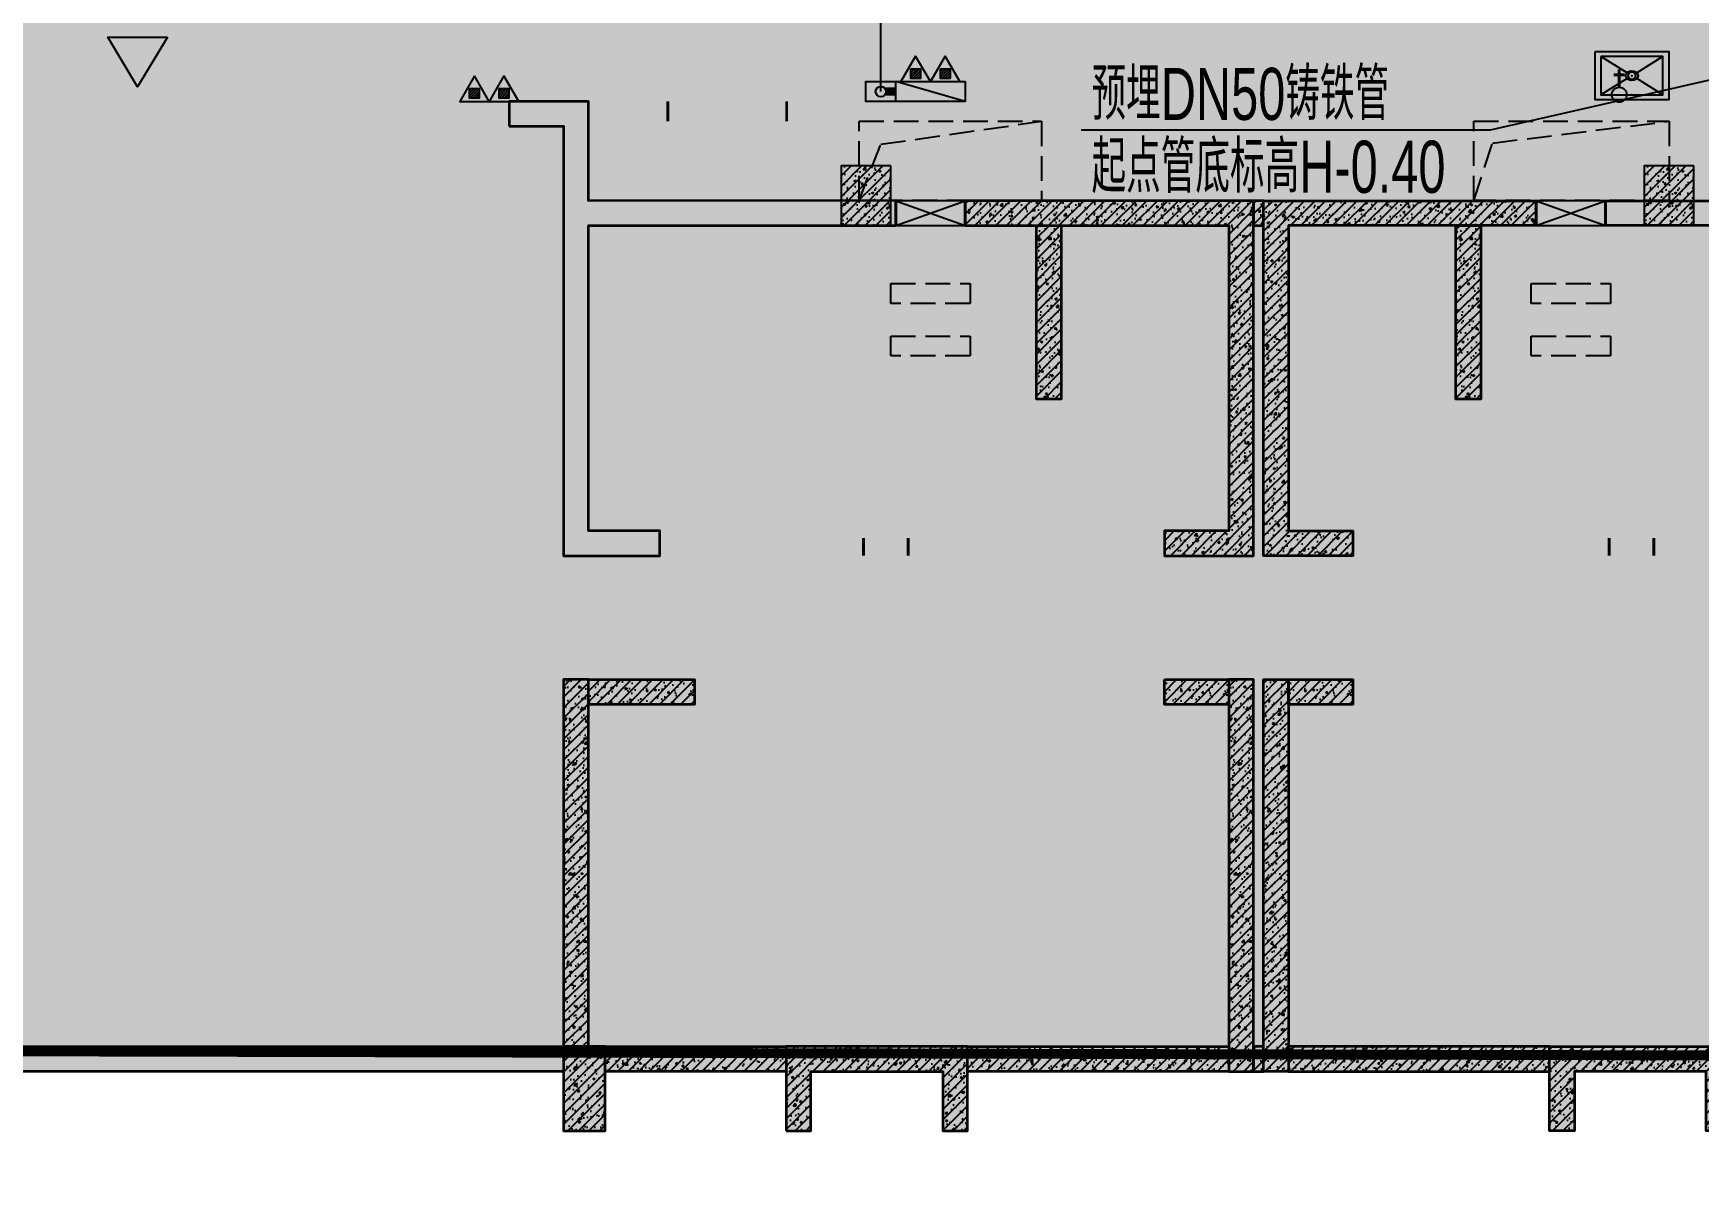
# Model space of a CAD drawing. Extents: x -1338203 to 1886333, y -530034 to 1031844.
# Drawn here: x 668108 to 684905, y -389957 to -378387 of the extents above; entities that cross this region are included whole.
import ezdxf

# ---------------------------------------------------------------- set-up
doc = ezdxf.new("R2010")
doc.units = 0
doc.header["$LTSCALE"] = 1000
doc.header["$MEASUREMENT"] = 0
doc.linetypes.add('A-001-平面参照B2$0$A-001-平面参照B2$0$DASH', pattern=[0.35, 0.25, -0.1])
doc.linetypes.add('M14预留预埋-B2$0$DASH', pattern=[0.35, 0.25, -0.1])
for name, color, linetype in [('0P-EQUIP-CW', 7, 'Continuous'), ('0P-PIPE-CW', 3, 'Continuous'), ('A-001-平面参照B2$0$0A-O-HOLE', 52, 'Continuous'), ('M001-预留预埋B2$0$0M-A-LD', 4, 'Continuous'), ('M14预留预埋-B2$0$0M-A-JGLD', 3, 'Continuous'), ('M14预留预埋-B2$0$0M-A-LD', 4, 'Continuous'), ('S001地下二墙柱$0$S001地下二墙柱$0$0S-CC-LINE', 52, 'Continuous'), ('S001地下二墙柱$0$S001地下二墙柱$0$0S-CW-HATCH', 251, 'Continuous'), ('S001地下二墙柱$0$S001地下二墙柱$0$0S-CW-HATCH-UP', 251, 'Continuous'), ('S14柱墙B2_B1$0$0S-CC-LINE', 52, 'Continuous'), ('S14柱墙B2_B1$0$0S-CW-HATCH', 251, 'Continuous'), ('S14柱墙B2_B1$0$0S-CW-HATCH-UP', 251, 'Continuous'), ('S14柱墙B2_B1$0$0S-S-HOLE', 55, 'Continuous'), ('地面指向箭头', 7, 'Continuous'), ('负二层消火栓$0$负二层消火栓$0$0P-ACC-FH', 7, 'Continuous'), ('负二层消火栓$0$负二层消火栓$0$0P-DIM-FH', 3, 'Continuous'), ('负二层消火栓$0$负二层消火栓$0$0P-PIPE-FH', 1, 'Continuous'), ('负二层消火栓$0$负二层消火栓$0$0P-VPIPE-FH', 1, 'Continuous'), ('负二层消火栓$0$负二层消火栓$1$0P-EQUIP-FH', 7, 'Continuous'), ('负二层集水坑及排水沟$0$负二层集水坑及排水沟$0$0P-A-LEAD', 3, 'Continuous'), ('负二层集水坑及排水沟$0$负二层集水坑及排水沟$0$0P-EQUIP-SW', 7, 'Continuous'), ('负二层集水坑及排水沟$0$负二层集水坑及排水沟$0$P001-预留预埋-B1$0$0A-O-FIXT', 6, 'Continuous')]:
    doc.layers.add(name, color=color, linetype=linetype)
doc.layers.add('p-h-walkable', color=7, linetype='Continuous', lineweight=70, true_color=0xf0f0f0)
doc.layers.add('S14柱墙B2_B1$0$0S-CW-LINE', color=7, linetype='Continuous', lineweight=50)
doc.styles.add('负二层集水坑及排水沟$0$负二层集水坑及排水沟$0$AAD-TXT', font='AAD-TXT.shx', dxfattribs={"width": 0.7, "height": 3, "bigfont": 'AAD-HZTXT.shx'})
pattern_1 = [(45, (126415.59, -766686.8), (-53.033009, 53.033009), []), (50, (126415.59, -766686.8), (215.178055, -18.82564), [22.5, -247.5]), (355, (126415.59, -766686.8), (-41.6254, 225.65764), [18, -198]), (100.4514, (126433.52, -766688.37), (173.552815, 206.83186), [19.12206, -210.342634]), (46.1842, (126415.6, -766626.8), (320.17231, -49.6557), [33.75, -371.25]), (96.6356, (126442.27, -766630.94), (280.39881, 292.23536), [28.68309, -315.5139]), (351.1842, (126415.6, -766626.8), (280.39858, 292.23558), [27, -297]), (21, (126445.59, -766641.8), (179.072116, -120.785667), [22.5, -247.5]), (326, (126445.59, -766641.8), (72.9946, 217.54501), [18, -198]), (71.4514, (126460.51, -766651.87), (252.06679, 96.75915), [19.12206, -210.342634]), (37.5, (126415.59, -766686.8), (3.647957, 99.868156), [0, -195.6, 0, -201, 0, -198.75]), (7.5, (126415.59, -766686.8), (78.920861, 118.323514), [0, -114.6, 0, -191.1, 0, -75.75]), (327.5, (126348.69, -766686.8), (160.146731, -6.7664615), [0, -75, 0, -234, 0, -310.5]), (317.5, (126318.69, -766686.8), (174.95585, 30.031495), [0, -97.5, 0, -155.4, 0, -220.5])]
pattern_2 = [(45, (77281.45, -879086.135), (-53.0330086, 53.0330086), []), (50, (77281.45, -879086.14), (215.178055, -18.82564), [22.5, -247.5]), (355, (77281.45, -879086.14), (-41.6254, 225.65764), [18, -198]), (100.4514, (77299.38, -879087.7), (173.552815, 206.83186), [19.12206, -210.342634]), (46.1842, (77281.45, -879026.14), (320.172315, -49.6557), [33.75, -371.25]), (96.6356, (77308.13, -879030.27), (280.39881, 292.23536), [28.68309, -315.5139]), (351.1842, (77281.45, -879026.14), (280.39858, 292.23558), [27, -297]), (21, (77311.45, -879041.14), (179.072116, -120.785667), [22.5, -247.5]), (326, (77311.45, -879041.14), (72.9946, 217.545014), [18, -198]), (71.4514, (77326.37, -879051.2), (252.06679, 96.75915), [19.12206, -210.342634]), (37.5, (77281.45, -879086.135), (3.6479566, 99.868156), [0, -195.6, 0, -201, 0, -198.75]), (7.5, (77281.45, -879086.14), (78.920861, 118.323514), [0, -114.6, 0, -191.1, 0, -75.75]), (327.5, (77214.55, -879086.135), (160.146731, -6.7664615), [0, -75, 0, -234, 0, -310.5]), (317.5, (77184.55, -879086.14), (174.95585, 30.031495), [0, -97.5, 0, -155.4, 0, -220.5])]
pattern_3 = [(45, (126415.59, -766686.8), (-53.033009, 53.033009), []), (50, (126415.59, -766686.8), (215.178055, -18.82564), [22.5, -247.5]), (355, (126415.59, -766686.8), (-41.6254, 225.65764), [18, -198]), (100.4514, (126433.52, -766688.37), (173.552815, 206.83186), [19.12206, -210.342634]), (46.1842, (126415.6, -766626.8), (320.17231, -49.6557), [33.75, -371.25]), (96.6356, (126442.27, -766630.94), (280.39881, 292.23536), [28.68309, -315.5139]), (351.1842, (126415.6, -766626.8), (280.39858, 292.23558), [27, -297]), (21, (126445.59, -766641.8), (179.072116, -120.785667), [22.5, -247.5]), (326, (126445.59, -766641.8), (72.9946, 217.54501), [18, -198]), (71.4514, (126460.51, -766651.87), (252.06679, 96.75915), [19.12206, -210.342634]), (37.5, (126415.59, -766686.8), (3.647957, 99.868156), [0, -195.6, 0, -201, 0, -198.75]), (7.5, (126415.59, -766686.8), (78.920861, 118.323514), [0, -114.6, 0, -191.1, 0, -75.75]), (327.5, (126348.69, -766686.8), (160.146731, -6.7664615), [0, -75, 0, -234, 0, -310.5]), (317.5, (126318.69, -766686.8), (174.95585, 30.031495), [0, -97.5, 0, -155.4, 0, -220.5])]
pattern_4 = [(45, (-1692902.3, -654590.26), (-53.0330086, 53.0330086), []), (50, (-1692902.3, -654590.26), (215.178055, -18.82564), [22.5, -247.5]), (355, (-1692902.3, -654590.26), (-41.6254, 225.65764), [18, -198]), (100.4514, (-1692884.37, -654591.83), (173.552815, 206.831863), [19.122057, -210.342634]), (46.1842, (-1692902.3, -654530.26), (320.172315, -49.655704), [33.75, -371.25]), (96.6356, (-1692875.62, -654534.4), (280.39881, 292.23536), [28.683086, -315.5139]), (351.1842, (-1692902.3, -654530.26), (280.398584, 292.23558), [27, -297]), (21, (-1692872.3, -654545.26), (179.072116, -120.785667), [22.5, -247.5]), (326, (-1692872.3, -654545.26), (72.9946, 217.545014), [18, -198]), (71.4514, (-1692857.38, -654555.32), (252.066789, 96.759149), [19.122057, -210.342634]), (37.5, (-1692902.3, -654590.26), (3.6479566, 99.8681561), [0, -195.6, 0, -201, 0, -198.75]), (7.5, (-1692902.3, -654590.26), (78.920861, 118.3235136), [0, -114.6, 0, -191.1, 0, -75.75]), (327.5, (-1692969.2, -654590.26), (160.1467309, -6.7664615), [0, -75, 0, -234, 0, -310.5]), (317.5, (-1692999.2, -654590.26), (174.955851, 30.031495), [0, -97.5, 0, -155.4, 0, -220.5])]

# ---------------------------------------------------------------- blocks, each defined once
blk = doc.blocks.new('A-001-平面参照B2$0$B1楼板开洞')
at = {"layer": 'A-001-平面参照B2$0$0A-O-HOLE', "linetype": 'A-001-平面参照B2$0$A-001-平面参照B2$0$DASH'}
for points in [[(-89929, -215663), (-88089, -215663), (-88089, -216463), (-89929, -216463)], [(-83729, -215663), (-81759, -215663), (-81759, -216463), (-83729, -216463)]]:
    blk.add_lwpolyline(points, close=True, dxfattribs=at)
for points in [[(-89929, -216463), (-89709, -215895), (-88089, -215663)], [(-83729, -216463), (-83539, -215882), (-81759, -215663)]]:
    blk.add_lwpolyline(points, dxfattribs=at)
blk = doc.blocks.new('A-001-平面参照B2')
blk.add_blockref('A-001-平面参照B2$0$B1楼板开洞', (0, 0))
blk = doc.blocks.new('负二层集水坑及排水沟$0$负二层集水坑及排水沟$0$P001-预留预埋-B1$0$$lvtry$00000191')
at = {"color": 0}
for p, q in [((-250, -50, 0), (-39, -219, 0)), ((39, -219, 0), (250, -50, 0)), ((-250, -450, 0), (-39, -281, 0)), ((39, -281, 0), (250, -450, 0))]:
    blk.add_line(p, q, dxfattribs=at)
at = {"color": 0, "elevation": 0}
for points in [[(300, -500), (300, 0), (-300, 0), (-300, -500)], [(250, -450), (250, -50), (-250, -50), (-250, -450)]]:
    blk.add_lwpolyline(points, close=True, dxfattribs=at)
at = {"color": 0}
blk.add_circle((0, -250, 0), 50, dxfattribs=at)
for p in [(0, -50, 0), (0, -250, 0)]:
    blk.add_point(p, dxfattribs=at)
blk = doc.blocks.new('负二层集水坑及排水沟$0$负二层集水坑及排水沟$0$$TwtSys$00000147')
blk.add_circle((0, 0, 0), 1)
blk = doc.blocks.new('负二层集水坑及排水沟')
at = {"layer": '负二层集水坑及排水沟$0$负二层集水坑及排水沟$0$0P-A-LEAD'}
for p, q in [((-81115, -215193), (-83564, -215754)), ((-83564, -215754), (-87689, -215754))]:
    blk.add_line(p, q, dxfattribs=at)
at = {"layer": '负二层集水坑及排水沟$0$负二层集水坑及排水沟$0$0P-EQUIP-SW', "xscale": 37.5, "yscale": 37.5, "zscale": 37.5}
blk.add_blockref('负二层集水坑及排水沟$0$负二层集水坑及排水沟$0$$TwtSys$00000147', (-82134, -215203), dxfattribs=at)
at = {"layer": '负二层集水坑及排水沟$0$负二层集水坑及排水沟$0$P001-预留预埋-B1$0$0A-O-FIXT', "xscale": 1.25, "yscale": 0.96, "rotation": 180}
blk.add_blockref('负二层集水坑及排水沟$0$负二层集水坑及排水沟$0$P001-预留预埋-B1$0$$lvtry$00000191', (-82134, -215443, 0), dxfattribs=at)
at = {"layer": '负二层集水坑及排水沟$0$负二层集水坑及排水沟$0$0P-A-LEAD', "color": 7, "style": '负二层集水坑及排水沟$0$负二层集水坑及排水沟$0$AAD-TXT', "width": 0.7}
for s, p in [('预埋DN50铸铁管', (-87584, -215649)), ('起点管底标高H-0.40', (-87584, -216384))]:
    blk.add_text(s, height=525, dxfattribs=at).set_placement(p)
blk = doc.blocks.new('M14预留预埋-B2')
at = {"layer": 'M14预留预埋-B2$0$0M-A-JGLD', "elevation": 3000}
for points in [[(12690, 3240, 0, 0, 0), (13390, 3240, 30, 30, 0), (13390, 3490, 0, 0, 0), (12690, 3490, 30, 30, 0), (12690, 3240, 30, 30, 0)], [(19875, 3240, 0, 0, 0), (19150, 3240, 30, 30, 0), (19150, 3490, 0, 0, 0), (19850, 3490, 30, 30, 0), (19850, 3240, 30, 30, 0)]]:
    blk.add_lwpolyline(points, format="xyseb", dxfattribs=at)
at = {"layer": 'M14预留预埋-B2$0$0M-A-JGLD', "linetype": 'M14预留预埋-B2$0$DASH', "elevation": 3000}
for points in [[(12640, 2654), (13440, 2654), (13440, 2454), (12640, 2454)], [(19100, 2654), (19900, 2654), (19900, 2454), (19100, 2454)], [(12640, 2124), (13440, 2124), (13440, 1924), (12640, 1924)], [(19100, 2124), (19900, 2124), (19900, 1924), (19100, 1924)]]:
    blk.add_lwpolyline(points, close=True, dxfattribs=at)
at = {"layer": 'M14预留预埋-B2$0$0M-A-LD', "elevation": 2600}
for points in [[(12365, -91, 0, 0, 0), (12815, -91, 30, 30, 0), (12815, 89, 0, 0, 0), (12365, 89, 30, 30, 0), (12365, -91, 30, 30, 0)], [(20335, -91, 0, 0, 0), (19885, -91, 30, 30, 0), (19885, 89, 0, 0, 0), (20335, 89, 30, 30, 0), (20335, -91, 30, 30, 0)]]:
    blk.add_lwpolyline(points, format="xyseb", dxfattribs=at)
blk = doc.blocks.new('M001-预留预埋B2')
at = {"layer": 'M001-预留预埋B2$0$0M-A-LD', "elevation": 0}
blk.add_lwpolyline([(-90659, -215463, 0, 0, 0), (-91859, -215463, 30, 30, 0), (-91859, -215663, 0, 0, 0), (-90659, -215663, 30, 30, 0)], format="xyseb", close=True, dxfattribs=at)
blk.add_blockref('M14预留预埋-B2', (-102249, -219953))
blk = doc.blocks.new('负二层消火栓$0$负二层消火栓$1$$TwtSys$00000546')
h = blk.add_hatch()
h.set_pattern_fill('ANSI31', color=256, scale=200, style=0)
h.set_pattern_definition([(45, (-38543.802, -6670.83), (-17.67767, 17.67767), [])])
h.paths.add_polyline_path([(-65, 174), (65, 174), (65, 44), (-65, 44)])
for points in [[(0, 344), (-198, 0), (198, 0)], [(-65, 174), (65, 174), (65, 44), (-65, 44)]]:
    blk.add_lwpolyline(points, close=True)
blk = doc.blocks.new('负二层消火栓$0$负二层消火栓$0$$TwtSys$00000434')
for p, q in [((-0.5, 0.5), (-0.5, -0.5)), ((-0.5, -0.5), (0.5, 0.5)), ((0.5, 0.5), (-0.5, 0.5)), ((0.5, -0.5), (0.5, 0.5)), ((-0.5, -0.5), (0.5, -0.5))]:
    blk.add_line(p, q)
blk.add_solid([(0.5, -0.5), (0.5, 0.5), (-0.5, -0.5)])
blk = doc.blocks.new('负二层消火栓')
at = {"layer": '负二层消火栓$0$负二层消火栓$0$0P-ACC-FH'}
blk.add_lwpolyline([(-88859, -215263), (-88859, -215463), (-89859, -215463), (-89859, -215263)], close=True, dxfattribs=at)
at = {"layer": '负二层消火栓$0$负二层消火栓$0$0P-DIM-FH'}
blk.add_line((-89709, -215363), (-89709, -214428), dxfattribs=at)
at = {"layer": '负二层消火栓$0$负二层消火栓$0$0P-PIPE-FH', "linetype": 'Continuous', "const_width": 82.5}
blk.add_lwpolyline([(-89657, -215363), (-89559, -215363)], dxfattribs=at)
at = {"layer": '负二层消火栓$0$负二层消火栓$0$0P-VPIPE-FH', "linetype": 'Continuous'}
blk.add_circle((-89709, -215363), 52.5, dxfattribs=at)
at = {"layer": '负二层消火栓$0$负二层消火栓$0$0P-ACC-FH', "xscale": -700, "yscale": 200, "zscale": 700}
blk.add_blockref('负二层消火栓$0$负二层消火栓$0$$TwtSys$00000434', (-89209, -215363), dxfattribs=at)
at = {"layer": '负二层消火栓$0$负二层消火栓$1$0P-EQUIP-FH', "xscale": 0.75, "yscale": 0.75, "zscale": 0.75}
for p in [(-89358, -215263, 800), (-89060, -215263, 800), (-93808, -215463), (-93510, -215463)]:
    blk.add_blockref('负二层消火栓$0$负二层消火栓$1$$TwtSys$00000546', p, dxfattribs=at)
blk = doc.blocks.new('$TwtSys$00000320')
at = {"const_width": 20}
for points in [[(0, 0), (0, -121)], [(-37, -83), (37, -83)]]:
    blk.add_lwpolyline(points, dxfattribs=at)
blk = doc.blocks.new('A$Ca805bf96')
at = {"layer": '0P-PIPE-CW', "linetype": 'Continuous'}
blk.add_circle((-82261, -215395), 75, dxfattribs=at)
blk.add_circle((-82261, -215395), 75, dxfattribs=at)
at = {"layer": '0P-EQUIP-CW', "xscale": 1.5, "yscale": 1.5, "zscale": 1.5, "rotation": 180}
blk.add_blockref('$TwtSys$00000320', (-82261, -215320), dxfattribs=at)
blk.add_blockref('$TwtSys$00000320', (-82261, -215320), dxfattribs=at)
blk = doc.blocks.new('2-13')
blk.add_blockref('A$Ca805bf96', (766365, -163611))
blk = doc.blocks.new('A$Cb720460c')
at = {"layer": '地面指向箭头'}
h = blk.add_hatch(color=251, dxfattribs=at)
h.dxf.hatch_style = 1
h.paths.add_polyline_path([(256814, 150812), (256514, 150312), (256214, 150812)])
at = {"layer": '地面指向箭头', "color": 251, "flags": 128}
blk.add_lwpolyline([(256814, 150812), (256514, 150312), (256214, 150812), (256814, 150812)], dxfattribs=at)

msp = doc.modelspace()

# ---------------------------------------------------------------- hatches: boundary and pattern name
at = {"layer": 'p-h-walkable', "ltscale": 0.002}
h = msp.add_hatch(color=256, dxfattribs=at)
h.dxf.hatch_style = 1
h.paths.add_polyline_path([(728556.4, -320761.3), (728556.4, -348211.5), (746356.3, -348211.5), (750916.3, -338175), (842896.3, -338175), (843211.3, -349155), (839116.3, -349155), (839116.3, -377051.5), (864906.4, -377051.5), (864906.4, -390806.6), (875856.3, -395571.5), (875856.3, -404751.5), (834560.3, -404751.5), (839142.7, -442064.3), (869465.2, -438340.4), (871163.2, -452166.5), (873704.1, -451854.5), (877328.6, -464960.4), (761876, -479139.1), (761132.9, -468418.3), (764950.6, -465209), (763252.8, -451384.3), (799242.4, -446964.4), (793807.3, -404751.5), (750756.3, -404751.5), (751556.3, -388855), (648066.6, -388604.4), (648066.6, -380374.4), (641016.6, -380374.4), (641512.3, -365348.2), (660006.6, -364574.4), (660306.6, -340846.8), (656406.6, -340846.8), (656406.6, -336396.8), (656656.4, -340532.4), (656406.4, -332417.4), (712156.4, -332417.4), (712080.9, -320761.3)])
at = {"layer": 'S001地下二墙柱$0$S001地下二墙柱$0$0S-CW-HATCH'}
h = msp.add_hatch(color=256, dxfattribs=at)
h.dxf.hatch_style = 1
h.paths.add_polyline_path([(676756.6, -379724.4), (676256.6, -379724.4), (676256.6, -380324.4), (676756.6, -380324.4)])
h = msp.add_hatch(color=256, dxfattribs=at)
h.dxf.hatch_style = 1
h.paths.add_polyline_path([(684856.6, -379724.4), (684356.6, -379724.4), (684356.6, -380324.4), (684856.6, -380324.4)])
at = {"layer": 'S001地下二墙柱$0$S001地下二墙柱$0$0S-CW-HATCH-UP'}
h = msp.add_hatch(dxfattribs=at)
h.set_pattern_fill('钢筋混凝土', color=256, scale=30)
h.set_pattern_definition([(45, (709067.326, -370772.69), (-53.03301, 53.03301), []), (50, (709067.33, -370772.69), (215.1781, -18.8256), [22.5, -247.5]), (355, (709067.33, -370772.69), (-41.6254, 225.6576), [18, -198]), (100.4514, (709085.26, -370774.26), (173.5528, 206.8319), [19.122, -210.3426]), (46.1842, (709067.33, -370712.7), (320.1723, -49.6557), [33.75, -371.25]), (96.6356, (709094, -370716.82), (280.3988, 292.2354), [28.683, -315.514]), (351.1842, (709067.33, -370712.7), (280.3986, 292.2356), [27, -297]), (21, (709097.33, -370727.69), (179.0721, -120.7857), [22.5, -247.5]), (326, (709097.33, -370727.69), (72.9946, 217.545), [18, -198]), (71.4514, (709112.25, -370737.75), (252.0668, 96.7591), [19.122, -210.3426]), (37.5, (709067.326, -370772.69), (3.64796, 99.86816), [0, -195.6, 0, -201, 0, -198.75]), (7.5, (709067.33, -370772.69), (78.92086, 118.3235), [0, -114.6, 0, -191.1, 0, -75.75]), (327.5, (709000.426, -370772.69), (160.14673, -6.76646), [0, -75, 0, -234, 0, -310.5]), (317.5, (708970.43, -370772.69), (174.95585, 30.0315), [0, -97.5, 0, -155.4, 0, -220.5])])
h.paths.add_polyline_path([(676756.6, -379724.4), (676256.6, -379724.4), (676256.6, -380324.4), (676756.6, -380324.4)])
h = msp.add_hatch(dxfattribs=at)
h.set_pattern_fill('钢筋混凝土', color=256, scale=30)
h.set_pattern_definition([(45, (717167.326, -370772.69), (-53.03301, 53.03301), []), (50, (717167.33, -370772.69), (215.1781, -18.8256), [22.5, -247.5]), (355, (717167.33, -370772.69), (-41.6254, 225.6576), [18, -198]), (100.4514, (717185.26, -370774.26), (173.5528, 206.8319), [19.122, -210.3426]), (46.1842, (717167.33, -370712.7), (320.1723, -49.6557), [33.75, -371.25]), (96.6356, (717194, -370716.82), (280.3988, 292.2354), [28.683, -315.514]), (351.1842, (717167.33, -370712.7), (280.3986, 292.2356), [27, -297]), (21, (717197.33, -370727.69), (179.0721, -120.7857), [22.5, -247.5]), (326, (717197.33, -370727.69), (72.9946, 217.545), [18, -198]), (71.4514, (717212.25, -370737.75), (252.0668, 96.7591), [19.122, -210.3426]), (37.5, (717167.326, -370772.69), (3.64796, 99.86816), [0, -195.6, 0, -201, 0, -198.75]), (7.5, (717167.33, -370772.69), (78.92086, 118.3235), [0, -114.6, 0, -191.1, 0, -75.75]), (327.5, (717100.426, -370772.69), (160.14673, -6.76646), [0, -75, 0, -234, 0, -310.5]), (317.5, (717070.43, -370772.69), (174.95585, 30.0315), [0, -97.5, 0, -155.4, 0, -220.5])])
h.paths.add_polyline_path([(684856.6, -379724.4), (684356.6, -379724.4), (684356.6, -380324.4), (684856.6, -380324.4)])
at = {"layer": 'S14柱墙B2_B1$0$0S-CW-HATCH'}
h = msp.add_hatch(color=256, dxfattribs=at)
h.dxf.hatch_style = 1
h.paths.add_polyline_path([(672906.6, -379324.4), (673456.6, -379324.4), (673456.6, -380164.4), (673456.6, -383654.4), (674426.6, -383654.4), (674426.6, -383404.4), (673707, -383404.4), (673706.6, -380324.4), (676806.6, -380323.4), (676806.6, -380073.4), (673706.6, -380074.4), (673706.6, -379074.4), (672906.6, -379074.4)])
h = msp.add_hatch(color=256, dxfattribs=at)
h.dxf.hatch_style = 1
h.paths.add_polyline_path([(688026.6, -379324.4), (687476.6, -379324.4), (687476.6, -380164.4), (687476.6, -383654.4), (686506.6, -383654.4), (686506.6, -383404.4), (687226.2, -383404.4), (687226.6, -380324.4), (683966.6, -380324.4), (683966.6, -380074.4), (687226.6, -380074.4), (687226.6, -379074.4), (688026.6, -379074.4)])
h = msp.add_hatch(color=256, dxfattribs=at)
h.dxf.hatch_style = 1
h.paths.add_polyline_path([(677506.6, -380324.4), (680166.6, -380324.4), (680166.6, -383404.4), (679516.6, -383404.4), (679516.6, -383654.4), (680416.6, -383654.4), (680416.6, -380074.4), (677506.6, -380074.4)])
h = msp.add_hatch(color=256, dxfattribs=at)
h.dxf.hatch_style = 1
h.paths.add_polyline_path([(680416.6, -380324.4), (680516.6, -380324.4), (680516.6, -380074.4), (680416.6, -380074.4)])
h = msp.add_hatch(color=256, dxfattribs=at)
h.dxf.hatch_style = 1
h.paths.add_polyline_path([(683266.6, -380324.4), (680766.6, -380324.4), (680766.6, -383404.4), (681416.6, -383404.4), (681416.6, -383654.4), (680516.6, -383654.4), (680516.6, -380074.4), (683266.6, -380074.4)])
h = msp.add_hatch(color=256, dxfattribs=at)
h.dxf.hatch_style = 1
h.paths.add_polyline_path([(678226.6, -380324.4), (678476.6, -380324.4), (678476.6, -382074.4), (678226.6, -382074.4)])
h = msp.add_hatch(color=256, dxfattribs=at)
h.dxf.hatch_style = 1
h.paths.add_polyline_path([(682456.6, -380324.4), (682706.6, -380324.4), (682706.6, -382074.4), (682456.6, -382074.4)])
h = msp.add_hatch(color=256, dxfattribs=at)
h.dxf.hatch_style = 1
h.paths.add_polyline_path([(673706.6, -388604.4), (673706.6, -384904.4), (673456.6, -384904.4), (673456.6, -388604.4)])
h = msp.add_hatch(color=256, dxfattribs=at)
h.dxf.hatch_style = 1
h.paths.add_polyline_path([(673706.6, -384904.4), (674776.6, -384904.4), (674776.6, -385154.4), (673706.6, -385154.4)])
h = msp.add_hatch(color=256, dxfattribs=at)
h.dxf.hatch_style = 1
h.paths.add_polyline_path([(679516.6, -384904.4), (680166.6, -384904.4), (680166.6, -385154.4), (679516.6, -385154.4)])
h = msp.add_hatch(color=256, dxfattribs=at)
h.dxf.hatch_style = 1
h.paths.add_polyline_path([(680416.6, -388854.4), (680416.6, -384904.4), (680166.6, -384904.4), (680166.6, -388854.4)])
h = msp.add_hatch(color=256, dxfattribs=at)
h.dxf.hatch_style = 1
h.paths.add_polyline_path([(680516.6, -388854.4), (680516.6, -384904.4), (680766.6, -384904.4), (680766.6, -388854.4)])
h = msp.add_hatch(color=256, dxfattribs=at)
h.dxf.hatch_style = 1
h.paths.add_polyline_path([(680766.6, -384904.4), (681416.6, -384904.4), (681416.6, -385154.4), (680766.6, -385154.4)])
h = msp.add_hatch(color=256, dxfattribs=at)
h.dxf.hatch_style = 1
h.paths.add_polyline_path([(667956.6, -388604.4), (673456.6, -388604.4), (673456.6, -388854.4), (667956.6, -388854.4)])
h = msp.add_hatch(color=256, dxfattribs=at)
h.dxf.hatch_style = 1
h.paths.add_polyline_path([(673876.6, -388604.4), (673456.6, -388604.4), (673456.6, -389454.4), (673876.6, -389454.4)])
h = msp.add_hatch(color=256, dxfattribs=at)
h.dxf.hatch_style = 1
h.paths.add_polyline_path([(673876.6, -388604.4), (675701.6, -388604.4), (675701.6, -388854.4), (673876.6, -388854.4)])
h = msp.add_hatch(color=256, dxfattribs=at)
h.dxf.hatch_style = 1
h.paths.add_polyline_path([(675701.6, -389454.4), (675951.6, -389454.4), (675951.6, -388854.4), (676616.6, -388854.4), (677281.6, -388854.4), (677281.6, -389454.4), (677531.6, -389454.4), (677531.6, -388604.4), (676616.6, -388604.4), (675701.6, -388604.4)])
h = msp.add_hatch(color=256, dxfattribs=at)
h.dxf.hatch_style = 1
h.paths.add_polyline_path([(677531.6, -388604.4), (680166.6, -388604.4), (680166.6, -388854.4), (677531.6, -388854.4)])
h = msp.add_hatch(color=256, dxfattribs=at)
h.dxf.hatch_style = 1
h.paths.add_polyline_path([(680416.6, -388854.4), (680516.6, -388854.4), (680516.6, -388604.4), (680416.6, -388604.4)])
h = msp.add_hatch(color=256, dxfattribs=at)
h.dxf.hatch_style = 1
h.paths.add_polyline_path([(683401.6, -388604.4), (680766.6, -388604.4), (680766.6, -388854.4), (683401.6, -388854.4)])
h = msp.add_hatch(color=256, dxfattribs=at)
h.dxf.hatch_style = 1
h.paths.add_polyline_path([(685231.6, -389454.4), (684981.6, -389454.4), (684981.6, -388854.4), (684316.6, -388854.4), (683651.6, -388854.4), (683651.6, -389454.4), (683401.6, -389454.4), (683401.6, -388604.4), (684316.6, -388604.4), (685231.6, -388604.4)])
at = {"layer": 'S14柱墙B2_B1$0$0S-CW-HATCH-UP'}
h = msp.add_hatch(dxfattribs=at)
h.set_pattern_fill('钢筋混凝土', color=256, scale=30)
h.set_pattern_definition(pattern_2)
h.paths.add_polyline_path([(672906.6, -379324.4), (673456.6, -379324.4), (673456.6, -380164.4), (673456.6, -383654.4), (674426.6, -383654.4), (674426.6, -383404.4), (673707, -383404.4), (673706.6, -380324.4), (676806.6, -380323.4), (676806.6, -380073.4), (673706.6, -380074.4), (673706.6, -379074.4), (672906.6, -379074.4)])
h = msp.add_hatch(dxfattribs=at)
h.set_pattern_fill('钢筋混凝土', color=256, scale=30)
h.set_pattern_definition(pattern_2)
h.paths.add_polyline_path([(688026.6, -379324.4), (687476.6, -379324.4), (687476.6, -380164.4), (687476.6, -383654.4), (686506.6, -383654.4), (686506.6, -383404.4), (687226.2, -383404.4), (687226.6, -380324.4), (683966.6, -380324.4), (683966.6, -380074.4), (687226.6, -380074.4), (687226.6, -379074.4), (688026.6, -379074.4)])
h = msp.add_hatch(dxfattribs=at)
h.set_pattern_fill('钢筋混凝土', color=256, scale=30)
h.set_pattern_definition(pattern_1)
h.paths.add_polyline_path([(677506.6, -380324.4), (680166.6, -380324.4), (680166.6, -383404.4), (679516.6, -383404.4), (679516.6, -383654.4), (680416.6, -383654.4), (680416.6, -380074.4), (677506.6, -380074.4)])
h = msp.add_hatch(dxfattribs=at)
h.set_pattern_fill('钢筋混凝土', color=256, scale=30)
h.set_pattern_definition([(45, (374189.774, -1063393.74), (-53.0330086, 53.0330086), []), (50, (374189.77, -1063393.74), (215.178055, -18.82564), [22.5, -247.5]), (355, (374189.77, -1063393.74), (-41.6254, 225.65764), [18, -198]), (100.4514, (374207.7, -1063395.31), (173.552815, 206.83186), [19.12206, -210.342634]), (46.1842, (374189.77, -1063333.74), (320.17231, -49.6557), [33.75, -371.25]), (96.6356, (374216.46, -1063337.88), (280.39881, 292.23536), [28.68309, -315.5139]), (351.1842, (374189.77, -1063333.74), (280.39858, 292.23558), [27, -297]), (21, (374219.77, -1063348.74), (179.072116, -120.785667), [22.5, -247.5]), (326, (374219.77, -1063348.74), (72.9946, 217.545014), [18, -198]), (71.4514, (374234.7, -1063358.8), (252.06679, 96.75915), [19.12206, -210.342634]), (37.5, (374189.774, -1063393.74), (3.6479566, 99.868156), [0, -195.6, 0, -201, 0, -198.75]), (7.5, (374189.77, -1063393.74), (78.920861, 118.323514), [0, -114.6, 0, -191.1, 0, -75.75]), (327.5, (374122.874, -1063393.74), (160.146731, -6.7664615), [0, -75, 0, -234, 0, -310.5]), (317.5, (374092.87, -1063393.74), (174.95585, 30.031495), [0, -97.5, 0, -155.4, 0, -220.5])])
h.paths.add_polyline_path([(680416.6, -380324.4), (680516.6, -380324.4), (680516.6, -380074.4), (680416.6, -380074.4)])
h = msp.add_hatch(dxfattribs=at)
h.set_pattern_fill('钢筋混凝土', color=256, scale=30)
h.set_pattern_definition(pattern_1)
h.paths.add_polyline_path([(683266.6, -380324.4), (680766.6, -380324.4), (680766.6, -383404.4), (681416.6, -383404.4), (681416.6, -383654.4), (680516.6, -383654.4), (680516.6, -380074.4), (683266.6, -380074.4)])
h = msp.add_hatch(dxfattribs=at)
h.set_pattern_fill('钢筋混凝土', color=256, scale=30)
h.set_pattern_definition([(45, (-1667062.3, -539828.24), (-53.0330086, 53.0330086), []), (50, (-1667062.3, -539828.24), (215.178055, -18.82564), [22.5, -247.5]), (355, (-1667062.3, -539828.24), (-41.6254, 225.65764), [18, -198]), (100.4514, (-1667044.37, -539829.8), (173.552815, 206.831863), [19.122057, -210.342634]), (46.1842, (-1667062.3, -539768.24), (320.172315, -49.655704), [33.75, -371.25]), (96.6356, (-1667035.62, -539772.38), (280.39881, 292.23536), [28.683086, -315.5139]), (351.1842, (-1667062.3, -539768.24), (280.398584, 292.23558), [27, -297]), (21, (-1667032.3, -539783.24), (179.072116, -120.785667), [22.5, -247.5]), (326, (-1667032.3, -539783.24), (72.9946, 217.545014), [18, -198]), (71.4514, (-1667017.38, -539793.3), (252.066789, 96.759149), [19.122057, -210.342634]), (37.5, (-1667062.3, -539828.24), (3.6479566, 99.8681561), [0, -195.6, 0, -201, 0, -198.75]), (7.5, (-1667062.3, -539828.24), (78.920861, 118.3235136), [0, -114.6, 0, -191.1, 0, -75.75]), (327.5, (-1667129.2, -539828.24), (160.1467309, -6.7664615), [0, -75, 0, -234, 0, -310.5]), (317.5, (-1667159.2, -539828.24), (174.955851, 30.031495), [0, -97.5, 0, -155.4, 0, -220.5])])
h.paths.add_polyline_path([(678226.6, -380324.4), (678476.6, -380324.4), (678476.6, -382074.4), (678226.6, -382074.4)])
h = msp.add_hatch(dxfattribs=at)
h.set_pattern_fill('钢筋混凝土', color=256, scale=30)
h.set_pattern_definition([(45, (-1662812.3, -539828.24), (-53.0330086, 53.0330086), []), (50, (-1662812.3, -539828.24), (215.178055, -18.82564), [22.5, -247.5]), (355, (-1662812.3, -539828.24), (-41.6254, 225.65764), [18, -198]), (100.4514, (-1662794.37, -539829.8), (173.552815, 206.831863), [19.122057, -210.342634]), (46.1842, (-1662812.3, -539768.24), (320.172315, -49.655704), [33.75, -371.25]), (96.6356, (-1662785.62, -539772.38), (280.39881, 292.23536), [28.683086, -315.5139]), (351.1842, (-1662812.3, -539768.24), (280.398584, 292.23558), [27, -297]), (21, (-1662782.3, -539783.24), (179.072116, -120.785667), [22.5, -247.5]), (326, (-1662782.3, -539783.24), (72.9946, 217.545014), [18, -198]), (71.4514, (-1662767.38, -539793.3), (252.066789, 96.759149), [19.122057, -210.342634]), (37.5, (-1662812.3, -539828.24), (3.6479566, 99.8681561), [0, -195.6, 0, -201, 0, -198.75]), (7.5, (-1662812.3, -539828.24), (78.920861, 118.3235136), [0, -114.6, 0, -191.1, 0, -75.75]), (327.5, (-1662879.2, -539828.24), (160.1467309, -6.7664615), [0, -75, 0, -234, 0, -310.5]), (317.5, (-1662909.2, -539828.24), (174.955851, 30.031495), [0, -97.5, 0, -155.4, 0, -220.5])])
h.paths.add_polyline_path([(682456.6, -380324.4), (682706.6, -380324.4), (682706.6, -382074.4), (682456.6, -382074.4)])
h = msp.add_hatch(dxfattribs=at)
h.set_pattern_fill('钢筋混凝土', color=256, scale=30)
h.set_pattern_definition([(45, (119705.59, -766686.8), (-53.033009, 53.033009), []), (50, (119705.59, -766686.8), (215.178055, -18.82564), [22.5, -247.5]), (355, (119705.59, -766686.8), (-41.6254, 225.65764), [18, -198]), (100.4514, (119723.52, -766688.37), (173.552815, 206.83186), [19.12206, -210.342634]), (46.1842, (119705.6, -766626.8), (320.17231, -49.6557), [33.75, -371.25]), (96.6356, (119732.27, -766630.94), (280.39881, 292.23536), [28.68309, -315.5139]), (351.1842, (119705.6, -766626.8), (280.39858, 292.23558), [27, -297]), (21, (119735.59, -766641.8), (179.072116, -120.785667), [22.5, -247.5]), (326, (119735.59, -766641.8), (72.9946, 217.54501), [18, -198]), (71.4514, (119750.51, -766651.87), (252.06679, 96.75915), [19.12206, -210.342634]), (37.5, (119705.59, -766686.8), (3.647957, 99.868156), [0, -195.6, 0, -201, 0, -198.75]), (7.5, (119705.59, -766686.8), (78.920861, 118.323514), [0, -114.6, 0, -191.1, 0, -75.75]), (327.5, (119638.69, -766686.8), (160.146731, -6.7664615), [0, -75, 0, -234, 0, -310.5]), (317.5, (119608.69, -766686.8), (174.95585, 30.031495), [0, -97.5, 0, -155.4, 0, -220.5])])
h.paths.add_polyline_path([(673706.6, -388604.4), (673706.6, -384904.4), (673456.6, -384904.4), (673456.6, -388604.4)])
h = msp.add_hatch(dxfattribs=at)
h.set_pattern_fill('钢筋混凝土', color=256, scale=30)
h.set_pattern_definition([(45, (-1671692.3, -650890.26), (-53.0330086, 53.0330086), []), (50, (-1671692.3, -650890.26), (215.178055, -18.82564), [22.5, -247.5]), (355, (-1671692.3, -650890.26), (-41.6254, 225.65764), [18, -198]), (100.4514, (-1671674.37, -650891.83), (173.552815, 206.831863), [19.122057, -210.342634]), (46.1842, (-1671692.3, -650830.26), (320.172315, -49.655704), [33.75, -371.25]), (96.6356, (-1671665.62, -650834.4), (280.39881, 292.23536), [28.683086, -315.5139]), (351.1842, (-1671692.3, -650830.26), (280.398584, 292.23558), [27, -297]), (21, (-1671662.3, -650845.26), (179.072116, -120.785667), [22.5, -247.5]), (326, (-1671662.3, -650845.26), (72.9946, 217.545014), [18, -198]), (71.4514, (-1671647.38, -650855.32), (252.066789, 96.759149), [19.122057, -210.342634]), (37.5, (-1671692.3, -650890.26), (3.6479566, 99.8681561), [0, -195.6, 0, -201, 0, -198.75]), (7.5, (-1671692.3, -650890.26), (78.920861, 118.3235136), [0, -114.6, 0, -191.1, 0, -75.75]), (327.5, (-1671759.2, -650890.26), (160.1467309, -6.7664615), [0, -75, 0, -234, 0, -310.5]), (317.5, (-1671789.2, -650890.26), (174.955851, 30.031495), [0, -97.5, 0, -155.4, 0, -220.5])])
h.paths.add_polyline_path([(673706.6, -384904.4), (674776.6, -384904.4), (674776.6, -385154.4), (673706.6, -385154.4)])
h = msp.add_hatch(dxfattribs=at)
h.set_pattern_fill('钢筋混凝土', color=256, scale=30)
h.set_pattern_definition([(45, (-1666302.3, -650890.26), (-53.0330086, 53.0330086), []), (50, (-1666302.3, -650890.26), (215.178055, -18.82564), [22.5, -247.5]), (355, (-1666302.3, -650890.26), (-41.6254, 225.65764), [18, -198]), (100.4514, (-1666284.37, -650891.83), (173.552815, 206.831863), [19.122057, -210.342634]), (46.1842, (-1666302.3, -650830.26), (320.172315, -49.655704), [33.75, -371.25]), (96.6356, (-1666275.62, -650834.4), (280.39881, 292.23536), [28.683086, -315.5139]), (351.1842, (-1666302.3, -650830.26), (280.398584, 292.23558), [27, -297]), (21, (-1666272.3, -650845.26), (179.072116, -120.785667), [22.5, -247.5]), (326, (-1666272.3, -650845.26), (72.9946, 217.545014), [18, -198]), (71.4514, (-1666257.38, -650855.32), (252.066789, 96.759149), [19.122057, -210.342634]), (37.5, (-1666302.3, -650890.26), (3.6479566, 99.8681561), [0, -195.6, 0, -201, 0, -198.75]), (7.5, (-1666302.3, -650890.26), (78.920861, 118.3235136), [0, -114.6, 0, -191.1, 0, -75.75]), (327.5, (-1666369.2, -650890.26), (160.1467309, -6.7664615), [0, -75, 0, -234, 0, -310.5]), (317.5, (-1666399.2, -650890.26), (174.955851, 30.031495), [0, -97.5, 0, -155.4, 0, -220.5])])
h.paths.add_polyline_path([(679516.6, -384904.4), (680166.6, -384904.4), (680166.6, -385154.4), (679516.6, -385154.4)])
h = msp.add_hatch(dxfattribs=at)
h.set_pattern_fill('钢筋混凝土', color=256, scale=30)
h.set_pattern_definition(pattern_3)
h.paths.add_polyline_path([(680416.6, -388854.4), (680416.6, -384904.4), (680166.6, -384904.4), (680166.6, -388854.4)])
h = msp.add_hatch(dxfattribs=at)
h.set_pattern_fill('钢筋混凝土', color=256, scale=30)
h.set_pattern_definition(pattern_3)
h.paths.add_polyline_path([(680516.6, -388854.4), (680516.6, -384904.4), (680766.6, -384904.4), (680766.6, -388854.4)])
h = msp.add_hatch(dxfattribs=at)
h.set_pattern_fill('钢筋混凝土', color=256, scale=30)
h.set_pattern_definition([(45, (-1665052.3, -650890.26), (-53.0330086, 53.0330086), []), (50, (-1665052.3, -650890.26), (215.178055, -18.82564), [22.5, -247.5]), (355, (-1665052.3, -650890.26), (-41.6254, 225.65764), [18, -198]), (100.4514, (-1665034.37, -650891.83), (173.552815, 206.831863), [19.122057, -210.342634]), (46.1842, (-1665052.3, -650830.26), (320.172315, -49.655704), [33.75, -371.25]), (96.6356, (-1665025.62, -650834.4), (280.39881, 292.23536), [28.683086, -315.5139]), (351.1842, (-1665052.3, -650830.26), (280.398584, 292.23558), [27, -297]), (21, (-1665022.3, -650845.26), (179.072116, -120.785667), [22.5, -247.5]), (326, (-1665022.3, -650845.26), (72.9946, 217.545014), [18, -198]), (71.4514, (-1665007.38, -650855.32), (252.066789, 96.759149), [19.122057, -210.342634]), (37.5, (-1665052.3, -650890.26), (3.6479566, 99.8681561), [0, -195.6, 0, -201, 0, -198.75]), (7.5, (-1665052.3, -650890.26), (78.920861, 118.3235136), [0, -114.6, 0, -191.1, 0, -75.75]), (327.5, (-1665119.2, -650890.26), (160.1467309, -6.7664615), [0, -75, 0, -234, 0, -310.5]), (317.5, (-1665149.2, -650890.26), (174.955851, 30.031495), [0, -97.5, 0, -155.4, 0, -220.5])])
h.paths.add_polyline_path([(680766.6, -384904.4), (681416.6, -384904.4), (681416.6, -385154.4), (680766.6, -385154.4)])
h = msp.add_hatch(dxfattribs=at)
h.set_pattern_fill('钢筋混凝土', color=256, scale=30)
h.set_pattern_definition(pattern_4)
h.paths.add_polyline_path([(667956.6, -388604.4), (673456.6, -388604.4), (673456.6, -388854.4), (667956.6, -388854.4)])
h = msp.add_hatch(dxfattribs=at)
h.set_pattern_fill('钢筋混凝土', color=256, scale=30)
h.set_pattern_definition([(45, (664116.61, -383564.414), (-53.033, 53.033), []), (50, (664116.6, -383564.41), (215.178, -18.8256), [22.5, -247.5]), (355, (664116.6, -383564.41), (-41.6254, 225.6576), [18, -198]), (100.4514, (664134.54, -383565.98), (173.553, 206.832), [19.122, -210.3426]), (46.1842, (664116.6, -383504.41), (320.1723, -49.656), [33.75, -371.25]), (96.6356, (664143.3, -383508.55), (280.399, 292.235), [28.683, -315.514]), (351.1842, (664116.6, -383504.4), (280.399, 292.236), [27, -297]), (21, (664146.6, -383519.41), (179.072, -120.7857), [22.5, -247.5]), (326, (664146.6, -383519.41), (72.9946, 217.545), [18, -198]), (71.4514, (664161.53, -383529.48), (252.0668, 96.759), [19.122, -210.3426]), (37.5, (664116.61, -383564.41), (3.64796, 99.86816), [0, -195.6, 0, -201, 0, -198.75]), (7.5, (664116.61, -383564.41), (78.9209, 118.3235), [0, -114.6, 0, -191.1, 0, -75.75]), (327.5, (664049.71, -383564.41), (160.14673, -6.76646), [0, -75, 0, -234, 0, -310.5]), (317.5, (664019.7, -383564.41), (174.9559, 30.0315), [0, -97.5, 0, -155.4, 0, -220.5])])
h.paths.add_polyline_path([(673876.6, -388604.4), (673456.6, -388604.4), (673456.6, -389454.4), (673876.6, -389454.4)])
h = msp.add_hatch(dxfattribs=at)
h.set_pattern_fill('钢筋混凝土', color=256, scale=30)
h.set_pattern_definition(pattern_4)
h.paths.add_polyline_path([(673876.6, -388604.4), (675701.6, -388604.4), (675701.6, -388854.4), (673876.6, -388854.4)])
h = msp.add_hatch(dxfattribs=at)
h.set_pattern_fill('钢筋混凝土', color=256, scale=30)
h.set_pattern_definition(pattern_3)
h.paths.add_polyline_path([(675701.6, -389454.4), (675951.6, -389454.4), (675951.6, -388854.4), (676616.6, -388854.4), (677281.6, -388854.4), (677281.6, -389454.4), (677531.6, -389454.4), (677531.6, -388604.4), (676616.6, -388604.4), (675701.6, -388604.4)])
h = msp.add_hatch(dxfattribs=at)
h.set_pattern_fill('钢筋混凝土', color=256, scale=30)
h.set_pattern_definition(pattern_4)
h.paths.add_polyline_path([(677531.6, -388604.4), (680166.6, -388604.4), (680166.6, -388854.4), (677531.6, -388854.4)])
h = msp.add_hatch(dxfattribs=at)
h.set_pattern_fill('钢筋混凝土', color=256, scale=30)
h.set_pattern_definition([(45, (374189.774, -1071923.74), (-53.0330086, 53.0330086), []), (50, (374189.77, -1071923.74), (215.178055, -18.82564), [22.5, -247.5]), (355, (374189.77, -1071923.74), (-41.6254, 225.65764), [18, -198]), (100.4514, (374207.7, -1071925.31), (173.552815, 206.83186), [19.12206, -210.342634]), (46.1842, (374189.77, -1071863.74), (320.17231, -49.6557), [33.75, -371.25]), (96.6356, (374216.46, -1071867.88), (280.39881, 292.23536), [28.68309, -315.5139]), (351.1842, (374189.77, -1071863.74), (280.39858, 292.23558), [27, -297]), (21, (374219.77, -1071878.74), (179.072116, -120.785667), [22.5, -247.5]), (326, (374219.77, -1071878.74), (72.9946, 217.545014), [18, -198]), (71.4514, (374234.7, -1071888.8), (252.06679, 96.75915), [19.12206, -210.342634]), (37.5, (374189.774, -1071923.74), (3.6479566, 99.868156), [0, -195.6, 0, -201, 0, -198.75]), (7.5, (374189.77, -1071923.74), (78.920861, 118.323514), [0, -114.6, 0, -191.1, 0, -75.75]), (327.5, (374122.874, -1071923.74), (160.146731, -6.7664615), [0, -75, 0, -234, 0, -310.5]), (317.5, (374092.87, -1071923.74), (174.95585, 30.031495), [0, -97.5, 0, -155.4, 0, -220.5])])
h.paths.add_polyline_path([(680416.6, -388854.4), (680516.6, -388854.4), (680516.6, -388604.4), (680416.6, -388604.4)])
h = msp.add_hatch(dxfattribs=at)
h.set_pattern_fill('钢筋混凝土', color=256, scale=30)
h.set_pattern_definition(pattern_4)
h.paths.add_polyline_path([(683401.6, -388604.4), (680766.6, -388604.4), (680766.6, -388854.4), (683401.6, -388854.4)])
h = msp.add_hatch(dxfattribs=at)
h.set_pattern_fill('钢筋混凝土', color=256, scale=30)
h.set_pattern_definition(pattern_3)
h.paths.add_polyline_path([(685231.6, -389454.4), (684981.6, -389454.4), (684981.6, -388854.4), (684316.6, -388854.4), (683651.6, -388854.4), (683651.6, -389454.4), (683401.6, -389454.4), (683401.6, -388604.4), (684316.6, -388604.4), (685231.6, -388604.4)])

# ---------------------------------------------------------------- linework, layer by layer
at = {"flags": 128}
for points in [[(680416.6, -380074.4), (680516.6, -380074.4)], [(680416.6, -388604.4), (680516.6, -388604.4)]]:
    msp.add_lwpolyline(points, dxfattribs=at)
at = {"layer": 'p-h-walkable', "ltscale": 0.002, "const_width": 100, "elevation": -83050}
msp.add_lwpolyline([(751556.3, -388855), (648066.6, -388604.4), (648066.6, -380374.4), (641016.6, -380374.4), (641512.3, -365348.2), (660006.6, -364574.4), (660306.6, -340846.8), (656406.6, -340846.8), (656406.6, -336396.8), (656656.4, -340532.4), (656406.4, -332417.4), (712156.4, -332417.4), (712080.9, -320761.3), (728556.4, -320761.3), (728556.4, -348211.5), (746356.3, -348211.5)], dxfattribs=at)
at = {"layer": 'S001地下二墙柱$0$S001地下二墙柱$0$0S-CC-LINE', "color": 1}
for points in [[(676756.6, -379724.4), (676256.6, -379724.4), (676256.6, -380324.4), (676756.6, -380324.4)], [(684856.6, -379724.4), (684356.6, -379724.4), (684356.6, -380324.4), (684856.6, -380324.4)]]:
    msp.add_lwpolyline(points, close=True, dxfattribs=at)
at = {"layer": 'S14柱墙B2_B1$0$0S-CC-LINE', "lineweight": 35}
msp.add_lwpolyline([(673876.6, -388604.4), (673456.6, -388604.4), (673456.6, -389454.4), (673876.6, -389454.4)], close=True, dxfattribs=at)
at = {"layer": 'S14柱墙B2_B1$0$0S-CW-LINE', "lineweight": 35}
for points in [[(672906.6, -379324.4), (673456.6, -379324.4), (673456.6, -380164.4), (673456.6, -383654.4), (674426.6, -383654.4), (674426.6, -383404.4), (673707, -383404.4), (673706.6, -380324.4), (676806.6, -380323.4), (676806.6, -380073.4), (673706.6, -380074.4), (673706.6, -379074.4), (672906.6, -379074.4)], [(688026.6, -379324.4), (687476.6, -379324.4), (687476.6, -380164.4), (687476.6, -383654.4), (686506.6, -383654.4), (686506.6, -383404.4), (687226.2, -383404.4), (687226.6, -380324.4), (683966.6, -380324.4), (683966.6, -380074.4), (687226.6, -380074.4), (687226.6, -379074.4), (688026.6, -379074.4)], [(677506.6, -380324.4), (680166.6, -380324.4), (680166.6, -383404.4), (679516.6, -383404.4), (679516.6, -383654.4), (680416.6, -383654.4), (680416.6, -380074.4), (677506.6, -380074.4)], [(680416.6, -380324.4), (680516.6, -380324.4), (680516.6, -380074.4), (680416.6, -380074.4)], [(683266.6, -380324.4), (680766.6, -380324.4), (680766.6, -383404.4), (681416.6, -383404.4), (681416.6, -383654.4), (680516.6, -383654.4), (680516.6, -380074.4), (683266.6, -380074.4)], [(678226.6, -380324.4), (678476.6, -380324.4), (678476.6, -382074.4), (678226.6, -382074.4)], [(682456.6, -380324.4), (682706.6, -380324.4), (682706.6, -382074.4), (682456.6, -382074.4)], [(673706.6, -388604.4), (673706.6, -384904.4), (673456.6, -384904.4), (673456.6, -388604.4)], [(673706.6, -384904.4), (674776.6, -384904.4), (674776.6, -385154.4), (673706.6, -385154.4)], [(679516.6, -384904.4), (680166.6, -384904.4), (680166.6, -385154.4), (679516.6, -385154.4)], [(680416.6, -388854.4), (680416.6, -384904.4), (680166.6, -384904.4), (680166.6, -388854.4)], [(680516.6, -388854.4), (680516.6, -384904.4), (680766.6, -384904.4), (680766.6, -388854.4)], [(680766.6, -384904.4), (681416.6, -384904.4), (681416.6, -385154.4), (680766.6, -385154.4)], [(667956.6, -388604.4), (673456.6, -388604.4), (673456.6, -388854.4), (667956.6, -388854.4)], [(673876.6, -388604.4), (675701.6, -388604.4), (675701.6, -388854.4), (673876.6, -388854.4)], [(675701.6, -389454.4), (675951.6, -389454.4), (675951.6, -388854.4), (676616.6, -388854.4), (677281.6, -388854.4), (677281.6, -389454.4), (677531.6, -389454.4), (677531.6, -388604.4), (676616.6, -388604.4), (675701.6, -388604.4)], [(677531.6, -388604.4), (680166.6, -388604.4), (680166.6, -388854.4), (677531.6, -388854.4)], [(680416.6, -388854.4), (680516.6, -388854.4), (680516.6, -388604.4), (680416.6, -388604.4)], [(683401.6, -388604.4), (680766.6, -388604.4), (680766.6, -388854.4), (683401.6, -388854.4)], [(685231.6, -389454.4), (684981.6, -389454.4), (684981.6, -388854.4), (684316.6, -388854.4), (683651.6, -388854.4), (683651.6, -389454.4), (683401.6, -389454.4), (683401.6, -388604.4), (684316.6, -388604.4), (685231.6, -388604.4)]]:
    msp.add_lwpolyline(points, close=True, dxfattribs=at)
at = {"layer": 'S14柱墙B2_B1$0$0S-S-HOLE', "elevation": 3000}
for points in [[(676806.6, -380324.4), (677506.6, -380324.4), (677506.6, -380074.4), (676806.6, -380074.4)], [(683266.6, -380324.4), (683966.6, -380324.4), (683966.6, -380074.4), (683266.6, -380074.4)]]:
    msp.add_lwpolyline(points, close=True, dxfattribs=at)
at = {"layer": 'S14柱墙B2_B1$0$0S-S-HOLE', "elevation": 3000, "flags": 128}
for points in [[(676806.6, -380324.4), (677506.6, -380074.4)], [(676806.6, -380074.4), (677506.6, -380324.4)], [(683266.6, -380324.4), (683966.6, -380074.4)]]:
    msp.add_lwpolyline(points, dxfattribs=at)
at = {"layer": 'S14柱墙B2_B1$0$0S-S-HOLE', "flags": 128}
msp.add_lwpolyline([(683266.6, -380074.4), (683966.6, -380324.4)], dxfattribs=at)

# ---------------------------------------------------------------- block references
at = {"ltscale": 0.002}
for name, p in [('负二层集水坑及排水沟', (766365.4, -163610.9)), ('M001-预留预埋B2', (766365.4, -163610.9)), ('负二层消火栓', (766365.4, -163610.9)), ('A$Cb720460c', (412646.2, -529238.7))]:
    msp.add_blockref(name, p, dxfattribs=at)
for name, p in [('A-001-平面参照B2', (766365.4, -163610.9)), ('2-13', (0, 0))]:
    msp.add_blockref(name, p)
at = {"color": 0, "ltscale": 0.002}
msp.add_blockref('M001-预留预埋B2', (766365.4, -163610.9), dxfattribs=at)

doc.saveas('drawing.dxf')
